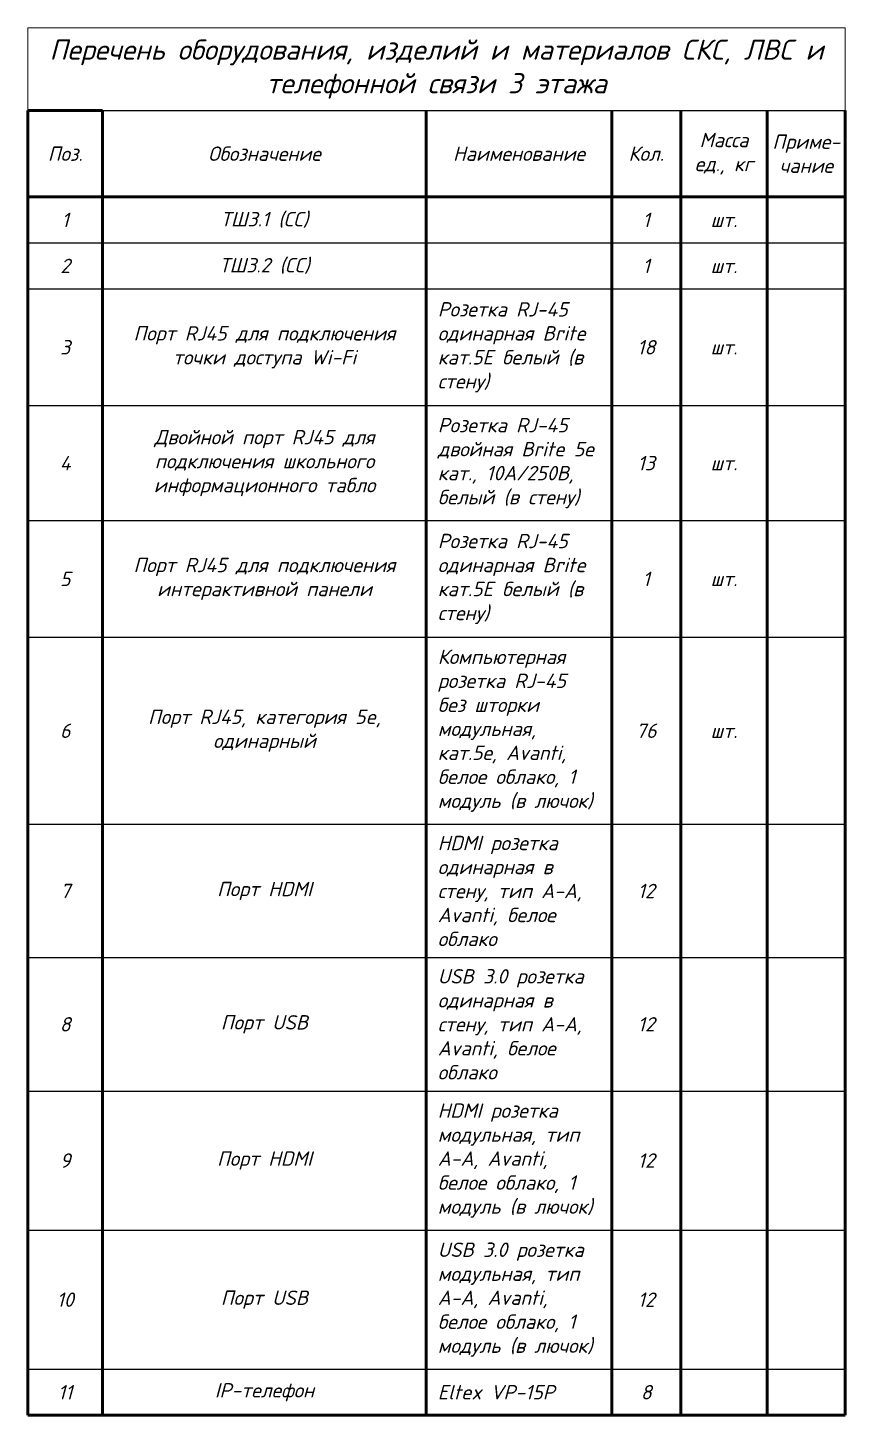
# Model space of a CAD drawing. Extents: x -260425 to 1294666, y -169889 to -2349.
# Drawn here: x 585171 to 599366, y -165464 to -141359 of the extents above; entities that cross this region are included whole.
import ezdxf

# ---------------------------------------------------------------- set-up
doc = ezdxf.new("R2010")
doc.units = 0
doc.header["$LTSCALE"] = 100
doc.layers.get('Defpoints').update_dxf_attribs({"color": 42})
doc.styles.add('1ISOCPEUR', font='isocpeui.ttf', dxfattribs={"height": 250})

# ---------------------------------------------------------------- blocks, each defined once
blk = doc.blocks.new('*T244')
at = {"color": 0, "lineweight": 50, "transparency": 16777216}
for p, q in [((0, -1438), (1300, -1438)), ((0, -1438), (0, -24105)), ((1300, -1438), (1300, -24105)), ((6919, -1438), (6919, -24105)), ((10139, -1438), (10139, -24105)), ((11339, -1438), (11339, -24105)), ((12839, -1438), (12839, -24105)), ((14195, -1438), (14195, -24105)), ((0, -2938), (14195, -2938)), ((0, -24105), (14195, -24105))]:
    blk.add_line(p, q, dxfattribs=at)
at = {"color": 0, "linetype": 'ByBlock', "lineweight": -2, "transparency": 16777216}
for p, q in [((1300, -1438), (14195, -1438)), ((11339, -6563), (12839, -6563)), ((11339, -8563), (12839, -8563))]:
    blk.add_line(p, q, dxfattribs=at)
at = {"color": 0, "lineweight": -2, "transparency": 16777216}
for p, q in [((0, -3738), (14195, -3738)), ((0, -4538), (14195, -4538)), ((0, -6563), (11339, -6563)), ((12839, -6563), (14195, -6563)), ((0, -8563), (11339, -8563)), ((12839, -8563), (14195, -8563)), ((0, -10588), (14195, -10588)), ((0, -13838), (14195, -13838)), ((0, -16155), (14195, -16155)), ((0, -18472), (14195, -18472)), ((0, -20888), (14195, -20888)), ((0, -23305), (14195, -23305))]:
    blk.add_line(p, q, dxfattribs=at)
at = {"layer": 'Defpoints', "color": 8, "linetype": 'ByBlock', "lineweight": 0, "transparency": 16777216}
for p, q in [((0, 0), (14195, 0)), ((0, 0), (0, -1438)), ((14195, 0), (14195, -1438))]:
    blk.add_line(p, q, dxfattribs=at)
at = {"color": 0, "transparency": 16777216, "style": '1ISOCPEUR'}
for s, insert, char_height, width, attachment_point in [('Перечень оборудования, изделий и материалов СКС, ЛВС и телефонной связи 3 этажа', (7097, -719), 350, 13794.54, 5), ('Масса ед., кг', (12089, -2188), 250, 1100, 5), ('Приме- чание', (13517, -2188), 250, 955.55, 5), ('Поз.', (650, -2188), 250, 900, 5), ('Обозначение', (4110, -2188), 250, 5219.44, 5), ('Наименование', (8529, -2188), 250, 2819.56, 5), ('Кол.', (10739, -2188), 250, 800, 5), ('1', (650, -3338), 250, 900, 5), ('{\\C7;ТШ3.1 (СС)}', (4110, -3338), 250, 5219.44, 5), ('1', (10739, -3338), 250, 800, 5), ('шт.', (12089, -3338), 250, 1100, 5), ('2', (650, -4138), 250, 900, 5), ('{\\C7;ТШ3.2 (СС)}', (4110, -4138), 250, 5219.44, 5), ('1', (10739, -4138), 250, 800, 5), ('шт.', (12089, -4138), 250, 1100, 5), ('{\\fISOCPEUR|b0|i1|c204|p34;Розетка RJ-45 одинарная Brite кат.5E белый (в стену)}', (7119, -5551), 250, 2819.56, 4), ('Порт RJ45 для подключения точки доступа Wi-Fi', (4110, -5551), 250, 5219.44, 5), ('3', (650, -5551), 250, 900, 5), ('18', (10739, -5551), 250, 800, 5), ('шт.', (12089, -5551), 250, 1100, 5), ('Двойной порт RJ45 для подключения школьного информационного табло', (4110, -7563), 250, 5219.44, 5), ('{\\fISOCPEUR|b0|i1|c204|p34;Розетка RJ-45 двойная Brite 5е кат., 10A/250В, белый (в стену)}', (7119, -7563), 250, 2819.56, 4), ('4', (650, -7563), 250, 900, 5), ('13', (10739, -7563), 250, 800, 5), ('шт.', (12089, -7563), 250, 1100, 5), ('{\\fISOCPEUR|b0|i1|c204|p34;Розетка RJ-45 одинарная Brite кат.5E белый (в стену)}', (7119, -9576), 250, 2819.56, 4), ('Порт RJ45 для подключения интерактивной панели', (4110, -9576), 250, 5219.44, 5), ('5', (650, -9576), 250, 900, 5), ('1', (10739, -9576), 250, 800, 5), ('шт.', (12089, -9576), 250, 1100, 5), ('{\\fISOCPEUR|b0|i1|c204|p34;Компьютерная розетка RJ-45 без шторки модульная, кат.5е, Avanti, белое облако, 1 модуль (в лючок)}', (7119, -12213), 250, 2819.56, 4), ('Порт RJ45, категория 5e, одинарный', (4110, -12213), 250, 5219.44, 5), ('6', (650, -12213), 250, 900, 5), ('76', (10739, -12213), 250, 800, 5), ('шт.', (12089, -12213), 250, 1100, 5), ('{\\fISOCPEUR|b0|i1|c204|p34;HDMI розетка одинарная в стену, тип А-А, Avanti, белое облако}', (7119, -14997), 250, 2819.56, 4), ('7', (650, -14997), 250, 900, 5), ('Порт HDMI', (4110, -14997), 250, 5219.44, 5), ('12', (10739, -14997), 250, 800, 5), ('{\\fISOCPEUR|b0|i1|c204|p34;USB 3.0 розетка одинарная в стену, тип А-А, Avanti, белое облако}', (7119, -17313), 250, 2819.56, 4), ('8', (650, -17313), 250, 900, 5), ('Порт USB', (4110, -17313), 250, 5219.44, 5), ('12', (10739, -17313), 250, 800, 5), ('{\\fISOCPEUR|b0|i1|c204|p34;HDMI розетка модульная, тип А-А, Avanti, белое облако, 1 модуль (в лючок)}', (7119, -19680), 250, 2819.56, 4), ('Порт HDMI', (4110, -19680), 250, 5219.44, 5), ('9', (650, -19680), 250, 900, 5), ('12', (10739, -19680), 250, 800, 5), ('{\\fISOCPEUR|b0|i1|c204|p34;USB 3.0 розетка модульная, тип А-А, Avanti, белое облако, 1 модуль (в лючок) }', (7119, -22097), 250, 2819.56, 4), ('10', (650, -22097), 250, 900, 5), ('Порт USB', (4110, -22097), 250, 5219.44, 5), ('12', (10739, -22097), 250, 800, 5), ('11', (650, -23705), 250, 900, 5), ('IP-телефон ', (4110, -23705), 250, 5219.44, 5), ('{\\fISOCPEUR|b0|i1|c204|p34;Eltex VP-15P}', (7119, -23705), 250, 2819.56, 4), ('8', (10739, -23705), 250, 800, 5)]:
    blk.add_mtext(s, dxfattribs=dict(at, insert=insert, char_height=char_height, width=width, attachment_point=attachment_point))

msp = doc.modelspace()

# ---------------------------------------------------------------- block references
msp.add_blockref('*T244', (585171, -141359.1))

doc.saveas('drawing.dxf')
